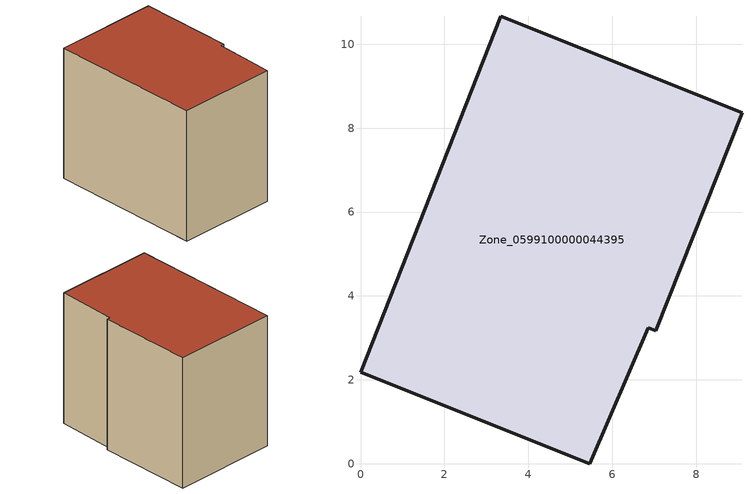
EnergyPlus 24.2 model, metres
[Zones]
Zone_0599100000044395
 floor ground (C_G): 6.85,3.24 5.47,0 0,2.19 3.34,10.67 9.09,8.37 7.04,3.17 z0
 wall outside (C_F): 3.34,10.67 0,2.19 5.47,0 6.85,3.24 7.04,3.17 9.09,8.37 3.34,10.67 z0:7.88
 roof outside (C_R): 7.04,3.17 9.09,8.37 3.34,10.67 0,2.19 5.47,0 6.85,3.24 z7.88
[BUILDING]
Pand.0599100000044395: North Axis=0; Terrain=City; Loads Convergence Tolerance Value=0.04; Temperature Convergence Tolerance Value=0.4; Solar Distribution=FullExterior; Maximum Number of Warmup Days=25; Minimum Number of Warmup Days=1
[Site:Location]
Rotterdam.The.Hague.AP_ZH_NLD Design_Conditions: Latitude=51.96; Longitude=4.45; Time Zone=1; Elevation=-4.5
[SITE:GROUNDTEMPERATURE:BUILDINGSURFACE]
18, 18, 18, 18, 18, 18, 18, 18, 18, 18, 18, 18
[MATERIAL] Thermal Absorptance=0.9; Solar Absorptance=0.7; Visible Absorptance=0.7
Name | Roughness | Thickness | Conductivity | Density | Specific Heat
G.TI.1975-1991 | MediumSmooth | 0.15 | 0.288461 | 540 | 1210
F.TI.1975-1991 | Rough | 0.3 | 0.230769 | 1920 | 840
R.TI.1975-1991 | MediumRough | 0.2 | 0.153846 | 1500 | 1000
[CONSTRUCTION]
C_G: G.TI.1975-1991
C_F: F.TI.1975-1991
C_R: R.TI.1975-1991
[ZONE]
Zone_0599100000044395: Type=1; Multiplier=1; Ceiling Height=Autocalculate; Volume=Autocalculate; Floor Area=autocalculate; Part of Total Floor Area=Yes
[ZONEINFILTRATION:DESIGNFLOWRATE]
Infil_Zone_0599100000044395: Zone or ZoneList or Space or SpaceList=Zone_0599100000044395; Schedule=AlwaysOn; Design Flow Rate Calculation Method=Flow/Area; Flow Rate per Floor Area=0.003; Constant Term Coefficient=1; Temperature Term Coefficient=0; Velocity Term Coefficient=0; Velocity Squared Term Coefficient=0
[HVACTEMPLATE:ZONE:IDEALLOADSAIRSYSTEM]
Zone_0599100000044395: Maximum Heating Supply Air Temperature=50; Minimum Cooling Supply Air Temperature=13; Maximum Heating Supply Air Humidity Ratio=0.0156; Minimum Cooling Supply Air Humidity Ratio=0.0077; Heating Limit=NoLimit; Cooling Limit=NoLimit; Dehumidification Control Type=ConstantSensibleHeatRatio; Cooling Sensible Heat Ratio=0.7; Dehumidification Setpoint=60; Humidification Control Type=None; Humidification Setpoint=30; Outdoor Air Method=None; Outdoor Air Flow Rate per Person=0.00944; Outdoor Air Flow Rate per Zone Floor Area=0; Outdoor Air Flow Rate per Zone=0; Demand Controlled Ventilation Type=None; Outdoor Air Economizer Type=NoEconomizer; Heat Recovery Type=None; Sensible Heat Recovery Effectiveness=0.7; Latent Heat Recovery Effectiveness=0.65
[ZONECONTROL:THERMOSTAT]
ThermostatControl_Zone_0599100000044395: Zone or ZoneList=Zone_0599100000044395; Control Type Schedule=DualSetpointControlType; Control 1=Thermostat_Zone_0599100000044395; Temperature Difference Between Cutout And Setpoint=0
[THERMOSTATSETPOINT:DUALSETPOINT]
Thermostat_Zone_0599100000044395: Heating Setpoint Temperature Schedule=HeatingSetpoint_Zone_0599100000044395; Cooling Setpoint Temperature Schedule=CoolingSetpoint_Zone_0599100000044395
[SCHEDULE:COMPACT]
HeatingSetpoint_Zone_0599100000044395: Through: 12/31, For: AllDays, Until: 24:00, 21
CoolingSetpoint_Zone_0599100000044395: Through: 12/31, For: AllDays, Until: 24:00, 24
DualSetpointControlType: Through: 12/31, For: AllDays, Until: 24:00, 4
AlwaysOn: Through: 12/31, For: AllDays, Until: 24:00, 1
